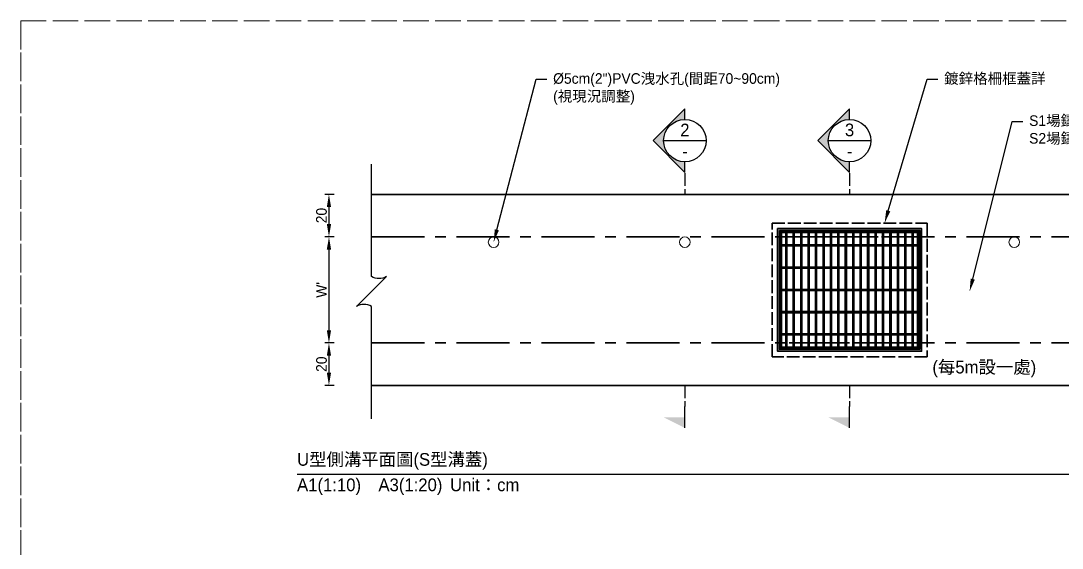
# Model space of a CAD drawing. Extents: x -8920 to 1950, y -2159 to 466.
# Drawn here: x -5780 to -5290, y -905.4 to -657 of the extents above; entities that cross this region are included whole.
import ezdxf
from ezdxf import colors
from ezdxf.entities.mleader import LeaderData, LeaderLine
from ezdxf.math import Vec2, Vec3

# ---------------------------------------------------------------- set-up
doc = ezdxf.new("R2010")
doc.units = 0
doc.header["$MEASUREMENT"] = 0
doc.linetypes.add('ACAD_ISO02W100', pattern=[15, 12, -3])
doc.linetypes.add('CENTERX2', pattern=[4, 2.5, -0.5, 0.5, -0.5])
doc.layers.add('一、4.基本-隱藏', color=9, linetype='ACAD_ISO02W100', lineweight=20, plot=False)
doc.layers.add('三、3.文字-註解文字', color=2, linetype='Continuous')
for name, color, linetype, lineweight in [('二、1.繪圖-既有設施', 8, 'Continuous', 20), ('二、2.繪圖-施作項目', 181, 'Continuous', 30), ('二、6.繪圖-其他施作項目', 35, 'Continuous', 30)]:
    doc.layers.add(name, color=color, linetype=linetype, lineweight=lineweight)
doc.styles.add('次圖名(詳圖)', font='MS PGothic.ttf', dxfattribs={"height": 6})
doc.styles.add('註解文字(詳圖)', font='MS PGothic.ttf', dxfattribs={"height": 5})
doc.dimstyles.new('註解文字(詳圖)', dxfattribs={"dimtxt": 5, "dimasz": 6, "dimexe": 2, "dimexo": 5, "dimgap": 1, "dimtad": 2, "dimzin": 0, "dimdsep": 46, "dimtxsty": '註解文字(詳圖)', "dimcen": 0.1, "dimclrd": 144, "dimclre": 144, "dimclrt": 256, "dimadec": 0, "dimazin": 0, "dimtfac": 1, "dimtofl": 0, "dimtmove": 0, "dimatfit": 3, "dimfxlon": 1, "dimtolj": 1, "dimtzin": 0, "dimlwd": -1, "dimlwe": -1, "dimarcsym": 1})
pattern_1 = [(45, (-6710.3608, -575.0957), (-2.65165, 2.65165), []), (45, (-6709.477, -575.0957), (-2.65165, 2.65165), []), (45, (-6708.593, -575.0957), (-2.65165, 2.65165), []), (45, (-6707.709, -575.0957), (-2.65165, 2.65165), [])]

# ---------------------------------------------------------------- blocks, each defined once
blk = doc.blocks.new('*D145')
at = {"layer": 'Defpoints', "color": 0, "transparency": 16777216}
for p in [(-5615, -738.75), (-5635, -758.75), (-5615, -758.75)]:
    blk.add_point(p, dxfattribs=at)
at = {"layer": '三、3.文字-註解文字', "color": 144, "transparency": 16777216}
for p, q in [((-5632.5, -738.75), (-5637, -738.75)), ((-5635, -744.75), (-5635, -752.75)), ((-5632.5, -758.75), (-5637, -758.75))]:
    blk.add_line(p, q, dxfattribs=at)
for points in [[(-5636, -744.75), (-5634, -744.75), (-5635, -738.75)], [(-5636, -752.75), (-5634, -752.75), (-5635, -758.75)]]:
    blk.add_solid(points, dxfattribs=at)
at = {"layer": '三、3.文字-註解文字', "transparency": 16777216, "insert": (-5638.5, -748.75), "char_height": 5, "attachment_point": 5, "rotation": 90, "style": '註解文字(詳圖)'}
blk.add_mtext('\\A1;20', dxfattribs=at)
blk = doc.blocks.new('*D146')
at = {"layer": 'Defpoints', "color": 0, "transparency": 16777216}
for p in [(-5615, -758.75), (-5635, -808.75), (-5615, -808.75)]:
    blk.add_point(p, dxfattribs=at)
at = {"layer": '三、3.文字-註解文字', "color": 144, "transparency": 16777216}
for p, q in [((-5632.5, -758.75), (-5637, -758.75)), ((-5635, -764.75), (-5635, -802.75)), ((-5632.5, -808.75), (-5637, -808.75))]:
    blk.add_line(p, q, dxfattribs=at)
for points in [[(-5636, -764.75), (-5634, -764.75), (-5635, -758.75)], [(-5636, -802.75), (-5634, -802.75), (-5635, -808.75)]]:
    blk.add_solid(points, dxfattribs=at)
at = {"layer": '三、3.文字-註解文字', "transparency": 16777216, "insert": (-5638.5, -783.75), "char_height": 5, "attachment_point": 5, "rotation": 90, "style": '註解文字(詳圖)'}
blk.add_mtext("\\A1;W'", dxfattribs=at)
blk = doc.blocks.new('*D147')
at = {"layer": 'Defpoints', "color": 0, "transparency": 16777216}
for p in [(-5615, -808.75), (-5635, -828.75), (-5615, -828.75)]:
    blk.add_point(p, dxfattribs=at)
at = {"layer": '三、3.文字-註解文字', "color": 144, "transparency": 16777216}
for p, q in [((-5632.5, -808.75), (-5637, -808.75)), ((-5635, -814.75), (-5635, -822.75)), ((-5632.5, -828.75), (-5637, -828.75))]:
    blk.add_line(p, q, dxfattribs=at)
for points in [[(-5636, -814.75), (-5634, -814.75), (-5635, -808.75)], [(-5636, -822.75), (-5634, -822.75), (-5635, -828.75)]]:
    blk.add_solid(points, dxfattribs=at)
at = {"layer": '三、3.文字-註解文字', "transparency": 16777216, "insert": (-5638.5, -818.75), "char_height": 5, "attachment_point": 5, "rotation": 90, "style": '註解文字(詳圖)'}
blk.add_mtext('\\A1;20', dxfattribs=at)

msp = doc.modelspace()

# ---------------------------------------------------------------- hatches: boundary and pattern name
at = {"layer": '三、3.文字-註解文字'}
h = msp.add_hatch(color=256, dxfattribs=at)
h.dxf.hatch_style = 1
h.paths.add_polyline_path([(-5467.5, -698.443), (-5482.5, -713.443), (-5467.5, -728.443), (-5467.5, -723.443, -0.4142136), (-5477.5, -713.443, -0.4142136), (-5467.5, -703.443)])
h = msp.add_hatch(color=256, dxfattribs=at)
h.dxf.hatch_style = 1
h.paths.add_polyline_path([(-5390, -698.443), (-5405, -713.443), (-5390, -728.443), (-5390, -723.443, -0.4142136), (-5400, -713.443, -0.4142136), (-5390, -703.443)])
h = msp.add_hatch(color=256, dxfattribs=at)
h.dxf.hatch_style = 1
h.paths.add_polyline_path([(-5477.5, -843.75), (-5467.5, -848.75), (-5467.5, -843.75)])
h = msp.add_hatch(color=256, dxfattribs=at)
h.dxf.hatch_style = 1
h.paths.add_polyline_path([(-5400, -843.75), (-5390, -848.75), (-5390, -843.75)])
at = {"layer": '二、6.繪圖-其他施作項目'}
h = msp.add_hatch(color=256, dxfattribs=at)
h.dxf.hatch_style = 1
h.paths.add_polyline_path([(-5423.9, -812.65), (-5356.1, -812.65), (-5356.1, -754.85), (-5423.9, -754.85)])
h.paths.add_polyline_path([(-5423, -811.75), (-5357, -811.75), (-5357, -755.75), (-5423, -755.75)], flags=16)
h = msp.add_hatch(dxfattribs=at)
h.set_pattern_fill('ANSI34', color=256, scale=5)
h.set_pattern_definition(pattern_1)
h.paths.add_polyline_path([(-5358, -762.5), (-5422, -762.5), (-5422, -763), (-5358, -763)])
h = msp.add_hatch(dxfattribs=at)
h.set_pattern_fill('ANSI34', color=256, scale=5)
h.set_pattern_definition(pattern_1)
h.paths.add_polyline_path([(-5358, -773), (-5422, -773), (-5422, -773.5), (-5358, -773.5)])
h = msp.add_hatch(dxfattribs=at)
h.set_pattern_fill('ANSI34', color=256, scale=5)
h.set_pattern_definition(pattern_1)
h.paths.add_polyline_path([(-5358, -783.5), (-5422, -783.5), (-5422, -784), (-5358, -784)])
h = msp.add_hatch(dxfattribs=at)
h.set_pattern_fill('ANSI34', color=256, scale=5)
h.set_pattern_definition(pattern_1)
h.paths.add_polyline_path([(-5358, -794), (-5422, -794), (-5422, -794.5), (-5358, -794.5)])
h = msp.add_hatch(dxfattribs=at)
h.set_pattern_fill('ANSI34', color=256, scale=5)
h.set_pattern_definition(pattern_1)
h.paths.add_polyline_path([(-5358, -804.5), (-5422, -804.5), (-5422, -805), (-5358, -805)])

# ---------------------------------------------------------------- linework, layer by layer
at = {"layer": '一、4.基本-隱藏'}
for points in [[(-5780, -657), (-5000, -657), (-5000, -910.5), (-5780, -910.5)], [(-5780, -657), (-5000, -657), (-5000, -1164), (-5780, -1164)]]:
    msp.add_lwpolyline(points, close=True, dxfattribs=at)
at = {"layer": '三、3.文字-註解文字'}
for points in [[(-5467.5, -703.443), (-5467.5, -698.443), (-5482.5, -713.443), (-5467.5, -728.443), (-5467.5, -723.443)], [(-5390, -703.443), (-5390, -698.443), (-5405, -713.443), (-5390, -728.443), (-5390, -723.443)], [(-5477.5, -713.443), (-5457.5, -713.443)], [(-5400, -713.443), (-5380, -713.443)], [(-5467.5, -848.75), (-5467.5, -838.75)], [(-5390, -848.75), (-5390, -838.75)], [(-5650, -870.5), (-5130, -870.5)]]:
    msp.add_lwpolyline(points, dxfattribs=at)
msp.add_lwpolyline([(-5615, -844.5), (-5615, -791.571, 0.2828427), (-5622.071, -791.571), (-5607.929, -777.429, -0.2828427), (-5615, -777.429), (-5615, -724.5)], format="xyb", dxfattribs=at)
at = {"layer": '三、3.文字-註解文字', "linetype": 'ACAD_ISO02W100', "ltscale": 0.5}
for points in [[(-5467.5, -728.75), (-5467.5, -738.75)], [(-5390, -728.75), (-5390, -738.75)], [(-5467.5, -828.75), (-5467.5, -838.75)], [(-5390, -828.75), (-5390, -838.75)]]:
    msp.add_lwpolyline(points, dxfattribs=at)
at = {"layer": '三、3.文字-註解文字'}
for centre in [(-5467.5, -713.443), (-5390, -713.443)]:
    msp.add_circle(centre, 10, dxfattribs=at)
at = {"layer": '二、1.繪圖-既有設施'}
for centre in [(-5557.5, -761.25), (-5467.5, -761.25), (-5312.5, -761.25)]:
    msp.add_circle(centre, 2.5, dxfattribs=at)
at = {"layer": '二、2.繪圖-施作項目'}
for points in [[(-5615, -738.75), (-5165, -738.75)], [(-5615, -828.75), (-5165, -828.75)]]:
    msp.add_lwpolyline(points, dxfattribs=at)
at = {"layer": '二、2.繪圖-施作項目', "linetype": 'CENTERX2', "ltscale": 10}
for points in [[(-5615, -758.75), (-5165, -758.75)], [(-5615, -808.75), (-5165, -808.75)]]:
    msp.add_lwpolyline(points, dxfattribs=at)
at = {"layer": '二、6.繪圖-其他施作項目', "linetype": 'ACAD_ISO02W100', "ltscale": 0.5}
for points in [[(-5426.5, -752.25), (-5353.5, -752.25), (-5353.5, -815.25), (-5426.5, -815.25)], [(-5420, -758.75), (-5360, -758.75), (-5360, -808.75), (-5420, -808.75)]]:
    msp.add_lwpolyline(points, close=True, dxfattribs=at)
at = {"layer": '二、6.繪圖-其他施作項目'}
for points in [[(-5423.9, -754.85), (-5356.1, -754.85), (-5356.1, -812.65), (-5423.9, -812.65)], [(-5423, -755.75), (-5357, -755.75), (-5357, -811.75), (-5423, -811.75)], [(-5422.5, -756.25), (-5357.5, -756.25), (-5357.5, -811.25), (-5422.5, -811.25)]]:
    msp.add_lwpolyline(points, close=True, dxfattribs=at)
for points in [[(-5422.5, -756.25), (-5357.5, -756.25)], [(-5422.5, -756.25), (-5422.5, -811.25)], [(-5422, -756.25), (-5422, -811.25)], [(-5422, -756.75), (-5358, -756.75)], [(-5420, -756.75), (-5420, -762.5)], [(-5419.5, -756.75), (-5419.5, -762.5)], [(-5416.5, -756.75), (-5416.5, -762.5)], [(-5416, -756.75), (-5416, -762.5)], [(-5413, -756.75), (-5413, -762.5)], [(-5412.5, -756.75), (-5412.5, -762.5)], [(-5409.5, -756.75), (-5409.5, -762.5)], [(-5409, -756.75), (-5409, -762.5)], [(-5406, -756.75), (-5406, -762.5)], [(-5405.5, -756.75), (-5405.5, -762.5)], [(-5402.5, -756.75), (-5402.5, -762.5)], [(-5402, -756.75), (-5402, -762.5)], [(-5399, -756.75), (-5399, -762.5)], [(-5398.5, -756.75), (-5398.5, -762.5)], [(-5395.5, -756.75), (-5395.5, -762.5)], [(-5395, -756.75), (-5395, -762.5)], [(-5392, -756.75), (-5392, -762.5)], [(-5391.5, -756.75), (-5391.5, -762.5)], [(-5388.5, -756.75), (-5388.5, -762.5)], [(-5388, -756.75), (-5388, -762.5)], [(-5385, -756.75), (-5385, -762.5)], [(-5384.5, -756.75), (-5384.5, -762.5)], [(-5381.5, -756.75), (-5381.5, -762.5)], [(-5381, -756.75), (-5381, -762.5)], [(-5378, -756.75), (-5378, -762.5)], [(-5377.5, -756.75), (-5377.5, -762.5)], [(-5374.5, -756.75), (-5374.5, -762.5)], [(-5374, -756.75), (-5374, -762.5)], [(-5371, -756.75), (-5371, -762.5)], [(-5370.5, -756.75), (-5370.5, -762.5)], [(-5367.5, -756.75), (-5367.5, -762.5)], [(-5367, -756.75), (-5367, -762.5)], [(-5364, -756.75), (-5364, -762.5)], [(-5363.5, -756.75), (-5363.5, -762.5)], [(-5360.5, -756.75), (-5360.5, -762.5)], [(-5360, -756.75), (-5360, -762.5)], [(-5358, -756.25), (-5358, -811.25)], [(-5357.5, -756.25), (-5357.5, -811.25)], [(-5422, -762.5), (-5358, -762.5)], [(-5422, -763), (-5358, -763)], [(-5420, -763), (-5420, -773)], [(-5419.5, -763), (-5419.5, -773)], [(-5416.5, -763), (-5416.5, -773)], [(-5416, -763), (-5416, -773)], [(-5413, -763), (-5413, -773)], [(-5412.5, -763), (-5412.5, -773)], [(-5409.5, -763), (-5409.5, -773)], [(-5409, -763), (-5409, -773)], [(-5406, -763), (-5406, -773)], [(-5405.5, -763), (-5405.5, -773)], [(-5402.5, -763), (-5402.5, -773)], [(-5402, -763), (-5402, -773)], [(-5399, -763), (-5399, -773)], [(-5398.5, -763), (-5398.5, -773)], [(-5395.5, -763), (-5395.5, -773)], [(-5395, -763), (-5395, -773)], [(-5392, -763), (-5392, -773)], [(-5391.5, -763), (-5391.5, -773)], [(-5388.5, -763), (-5388.5, -773)], [(-5388, -763), (-5388, -773)], [(-5385, -763), (-5385, -773)], [(-5384.5, -763), (-5384.5, -773)], [(-5381.5, -763), (-5381.5, -773)], [(-5381, -763), (-5381, -773)], [(-5378, -763), (-5378, -773)], [(-5377.5, -763), (-5377.5, -773)], [(-5374.5, -763), (-5374.5, -773)], [(-5374, -763), (-5374, -773)], [(-5371, -763), (-5371, -773)], [(-5370.5, -763), (-5370.5, -773)], [(-5367.5, -763), (-5367.5, -773)], [(-5367, -763), (-5367, -773)], [(-5364, -763), (-5364, -773)], [(-5363.5, -763), (-5363.5, -773)], [(-5360.5, -763), (-5360.5, -773)], [(-5360, -763), (-5360, -773)], [(-5422, -773), (-5358, -773)], [(-5422, -773.5), (-5358, -773.5)], [(-5420, -773.5), (-5420, -783.5)], [(-5419.5, -773.5), (-5419.5, -783.5)], [(-5416.5, -773.5), (-5416.5, -783.5)], [(-5416, -773.5), (-5416, -783.5)], [(-5413, -773.5), (-5413, -783.5)], [(-5412.5, -773.5), (-5412.5, -783.5)], [(-5409.5, -773.5), (-5409.5, -783.5)], [(-5409, -773.5), (-5409, -783.5)], [(-5406, -773.5), (-5406, -783.5)], [(-5405.5, -773.5), (-5405.5, -783.5)], [(-5402.5, -773.5), (-5402.5, -783.5)], [(-5402, -773.5), (-5402, -783.5)], [(-5399, -773.5), (-5399, -783.5)], [(-5398.5, -773.5), (-5398.5, -783.5)], [(-5395.5, -773.5), (-5395.5, -783.5)], [(-5395, -773.5), (-5395, -783.5)], [(-5392, -773.5), (-5392, -783.5)], [(-5391.5, -773.5), (-5391.5, -783.5)], [(-5388.5, -773.5), (-5388.5, -783.5)], [(-5388, -773.5), (-5388, -783.5)], [(-5385, -773.5), (-5385, -783.5)], [(-5384.5, -773.5), (-5384.5, -783.5)], [(-5381.5, -773.5), (-5381.5, -783.5)], [(-5381, -773.5), (-5381, -783.5)], [(-5378, -773.5), (-5378, -783.5)], [(-5377.5, -773.5), (-5377.5, -783.5)], [(-5374.5, -773.5), (-5374.5, -783.5)], [(-5374, -773.5), (-5374, -783.5)], [(-5371, -773.5), (-5371, -783.5)], [(-5370.5, -773.5), (-5370.5, -783.5)], [(-5367.5, -773.5), (-5367.5, -783.5)], [(-5367, -773.5), (-5367, -783.5)], [(-5364, -773.5), (-5364, -783.5)], [(-5363.5, -773.5), (-5363.5, -783.5)], [(-5360.5, -773.5), (-5360.5, -783.5)], [(-5360, -773.5), (-5360, -783.5)], [(-5422, -783.5), (-5358, -783.5)], [(-5422, -784), (-5358, -784)], [(-5420, -784), (-5420, -794)], [(-5419.5, -784), (-5419.5, -794)], [(-5416.5, -784), (-5416.5, -794)], [(-5416, -784), (-5416, -794)], [(-5413, -784), (-5413, -794)], [(-5412.5, -784), (-5412.5, -794)], [(-5409.5, -784), (-5409.5, -794)], [(-5409, -784), (-5409, -794)], [(-5406, -784), (-5406, -794)], [(-5405.5, -784), (-5405.5, -794)], [(-5402.5, -784), (-5402.5, -794)], [(-5402, -784), (-5402, -794)], [(-5399, -784), (-5399, -794)], [(-5398.5, -784), (-5398.5, -794)], [(-5395.5, -784), (-5395.5, -794)], [(-5395, -784), (-5395, -794)], [(-5392, -784), (-5392, -794)], [(-5391.5, -784), (-5391.5, -794)], [(-5388.5, -784), (-5388.5, -794)], [(-5388, -784), (-5388, -794)], [(-5385, -784), (-5385, -794)], [(-5384.5, -784), (-5384.5, -794)], [(-5381.5, -784), (-5381.5, -794)], [(-5381, -784), (-5381, -794)], [(-5378, -784), (-5378, -794)], [(-5377.5, -784), (-5377.5, -794)], [(-5374.5, -784), (-5374.5, -794)], [(-5374, -784), (-5374, -794)], [(-5371, -784), (-5371, -794)], [(-5370.5, -784), (-5370.5, -794)], [(-5367.5, -784), (-5367.5, -794)], [(-5367, -784), (-5367, -794)], [(-5364, -784), (-5364, -794)], [(-5363.5, -784), (-5363.5, -794)], [(-5360.5, -784), (-5360.5, -794)], [(-5360, -784), (-5360, -794)], [(-5422, -794), (-5358, -794)], [(-5422, -794.5), (-5358, -794.5)], [(-5420, -794.5), (-5420, -804.5)], [(-5419.5, -794.5), (-5419.5, -804.5)], [(-5416.5, -794.5), (-5416.5, -804.5)], [(-5416, -794.5), (-5416, -804.5)], [(-5413, -794.5), (-5413, -804.5)], [(-5412.5, -794.5), (-5412.5, -804.5)], [(-5409.5, -794.5), (-5409.5, -804.5)], [(-5409, -794.5), (-5409, -804.5)], [(-5406, -794.5), (-5406, -804.5)], [(-5405.5, -794.5), (-5405.5, -804.5)], [(-5402.5, -794.5), (-5402.5, -804.5)], [(-5402, -794.5), (-5402, -804.5)], [(-5399, -794.5), (-5399, -804.5)], [(-5398.5, -794.5), (-5398.5, -804.5)], [(-5395.5, -794.5), (-5395.5, -804.5)], [(-5395, -794.5), (-5395, -804.5)], [(-5392, -794.5), (-5392, -804.5)], [(-5391.5, -794.5), (-5391.5, -804.5)], [(-5388.5, -794.5), (-5388.5, -804.5)], [(-5388, -794.5), (-5388, -804.5)], [(-5385, -794.5), (-5385, -804.5)], [(-5384.5, -794.5), (-5384.5, -804.5)], [(-5381.5, -794.5), (-5381.5, -804.5)], [(-5381, -794.5), (-5381, -804.5)], [(-5378, -794.5), (-5378, -804.5)], [(-5377.5, -794.5), (-5377.5, -804.5)], [(-5374.5, -794.5), (-5374.5, -804.5)], [(-5374, -794.5), (-5374, -804.5)], [(-5371, -794.5), (-5371, -804.5)], [(-5370.5, -794.5), (-5370.5, -804.5)], [(-5367.5, -794.5), (-5367.5, -804.5)], [(-5367, -794.5), (-5367, -804.5)], [(-5364, -794.5), (-5364, -804.5)], [(-5363.5, -794.5), (-5363.5, -804.5)], [(-5360.5, -794.5), (-5360.5, -804.5)], [(-5360, -794.5), (-5360, -804.5)], [(-5422, -804.5), (-5358, -804.5)], [(-5422, -805), (-5358, -805)], [(-5420, -805), (-5420, -810.75)], [(-5419.5, -805), (-5419.5, -810.75)], [(-5416.5, -805), (-5416.5, -810.75)], [(-5416, -805), (-5416, -810.75)], [(-5413, -805), (-5413, -810.75)], [(-5412.5, -805), (-5412.5, -810.75)], [(-5409.5, -805), (-5409.5, -810.75)], [(-5409, -805), (-5409, -810.75)], [(-5406, -805), (-5406, -810.75)], [(-5405.5, -805), (-5405.5, -810.75)], [(-5402.5, -805), (-5402.5, -810.75)], [(-5402, -805), (-5402, -810.75)], [(-5399, -805), (-5399, -810.75)], [(-5398.5, -805), (-5398.5, -810.75)], [(-5395.5, -805), (-5395.5, -810.75)], [(-5395, -805), (-5395, -810.75)], [(-5392, -805), (-5392, -810.75)], [(-5391.5, -805), (-5391.5, -810.75)], [(-5388.5, -805), (-5388.5, -810.75)], [(-5388, -805), (-5388, -810.75)], [(-5385, -805), (-5385, -810.75)], [(-5384.5, -805), (-5384.5, -810.75)], [(-5381.5, -805), (-5381.5, -810.75)], [(-5381, -805), (-5381, -810.75)], [(-5378, -805), (-5378, -810.75)], [(-5377.5, -805), (-5377.5, -810.75)], [(-5374.5, -805), (-5374.5, -810.75)], [(-5374, -805), (-5374, -810.75)], [(-5371, -805), (-5371, -810.75)], [(-5370.5, -805), (-5370.5, -810.75)], [(-5367.5, -805), (-5367.5, -810.75)], [(-5367, -805), (-5367, -810.75)], [(-5364, -805), (-5364, -810.75)], [(-5363.5, -805), (-5363.5, -810.75)], [(-5360.5, -805), (-5360.5, -810.75)], [(-5360, -805), (-5360, -810.75)], [(-5422.5, -811.25), (-5357.5, -811.25)], [(-5422, -810.75), (-5358, -810.75)]]:
    msp.add_lwpolyline(points, dxfattribs=at)

# ---------------------------------------------------------------- texts
at = {"layer": '三、3.文字-註解文字', "char_height": 6}
for s, width, gutter_width, insert, attachment_point, style in [('2', 6.60394, 25, (-5467.5, -708.443), 5, '註解文字(詳圖)'), ('3', 6.60394, 25, (-5390, -708.443), 5, '註解文字(詳圖)'), ('-', 6.60394, 25, (-5467.5, -718.443), 5, '註解文字(詳圖)'), ('-', 6.60394, 25, (-5390, -718.443), 5, '註解文字(詳圖)'), ('(每5m設一處)', 52.41253, 30, (-5326.595, -821.02), 5, '註解文字(詳圖)'), ('{\\fMS PGothic|b0|i0|c128|p34;U型側溝平面圖(}S{\\fMS PGothic|b0|i0|c128|p34;型溝蓋)}', 138.66243, 15, (-5650, -864.5), 4, '次圖名(詳圖)'), ('A1(1:10)\u3000A3(1:20){\\fMS PGothic|b0|i0|c128|p34;^IUnit：cm}', 136.03259, 15, (-5650, -876.5), 4, '次圖名(詳圖)')]:
    msp.add_mtext_dynamic_manual_height_columns(s, width=width, gutter_width=gutter_width, heights=[0], dxfattribs=dict(at, insert=insert, attachment_point=attachment_point, style=style))

# ---------------------------------------------------------------- dimensions: what is measured, and where the dimension line sits
at = {"layer": '三、3.文字-註解文字'}
for base, p1, p2, text, picture, middle in [((-5635, -758.75), (-5615, -738.75), (-5615, -758.75), '20', '*D145', (-5638.5, -748.75)), ((-5635, -808.75), (-5615, -758.75), (-5615, -808.75), "W'", '*D146', (-5638.5, -783.75)), ((-5635, -828.75), (-5615, -808.75), (-5615, -828.75), '20', '*D147', (-5638.5, -818.75))]:
    dim = msp.add_linear_dim(base=base, p1=p1, p2=p2, angle=90, text=text, dimstyle='註解文字(詳圖)', dxfattribs=at)
    dim.commit()
    dim.dimension.update_dxf_attribs({"geometry": picture, "text_midpoint": middle})

# ---------------------------------------------------------------- leaders
ml = msp.add_multileader_mtext('Standard', dxfattribs=at)
ml.set_content('{\\fMS PGothic|b0|i0|c128|p34;%%C5cm}(2")PVC洩水孔(間距70~90cm)\\P(視現況調整)', color=256, style='註解文字(詳圖)')
ml.set_leader_properties(color=144, linetype='ByLayer', lineweight=-1)
ml.build(insert=Vec2(0, 0))
ml.multileader.update_dxf_attribs({"dogleg_length": 5, "arrow_head_size": 6})
ctx = ml.context
ctx.base_point, ctx.char_height, ctx.arrow_head_size, ctx.landing_gap_size, ctx.plane_origin = Vec3(-5532.5, -684.5), 5, 6, 3, Vec3(-5557.5, -767)
notes = []
notes.append((ctx, [(0, (1, 1, 0), (-5537.5, -684.5), (1, 0), 5, [(0, [(-5557.5, -761.25)], 0, [])])]))
ctx.mtext.insert, ctx.mtext.flow_direction = Vec3(-5529.5, -681.673), 5
ml = msp.add_multileader_mtext('Standard', dxfattribs=at)
ml.set_content('鍍鋅格柵框蓋詳', color=256, style='註解文字(詳圖)')
ml.set_leader_properties(color=144, linetype='ByLayer', lineweight=-1)
ml.build(insert=Vec2(0, 0))
ml.multileader.update_dxf_attribs({"dogleg_length": 5, "arrow_head_size": 6})
ctx = ml.context
ctx.base_point, ctx.char_height, ctx.arrow_head_size, ctx.landing_gap_size, ctx.plane_origin = Vec3(-5348.5, -684.5), 5, 6, 3, Vec3(-5373.5, -758)
notes.append((ctx, [(0, (1, 1, 0), (-5353.5, -684.5), (1, 0), 5, [(0, [(-5373.5, -752.25)], 0, [])])]))
ctx.mtext.insert, ctx.mtext.flow_direction = Vec3(-5345.5, -681.645), 5
ml = msp.add_multileader_mtext('Standard', dxfattribs=at)
ml.set_content('{\\fMS PGothic|b0|i0|c128|p34;S1}場鑄溝蓋板(280kgf/cm²混凝土)或\\PS2場鑄溝蓋板(280kgf/cm²混凝土)詳', color=256, style='註解文字(詳圖)')
ml.set_leader_properties(color=144, linetype='ByLayer', lineweight=-1)
ml.build(insert=Vec2(0, 0))
ml.multileader.update_dxf_attribs({"dogleg_length": 5, "arrow_head_size": 6})
ctx = ml.context
ctx.base_point, ctx.char_height, ctx.arrow_head_size, ctx.landing_gap_size, ctx.plane_origin = Vec3(-5308.5, -704.5), 5, 6, 3, Vec3(-5333.5, -784.5)
notes.append((ctx, [(0, (1, 1, 0), (-5313.5, -704.5), (1, 0), 5, [(0, [(-5333.5, -784.5)], 0, [])])]))
ctx.mtext.insert, ctx.mtext.flow_direction = Vec3(-5305.5, -701.517), 5
for ctx, leaders in notes:
    for number, flags, end, landing, length, lines in leaders:
        leader = LeaderData()
        leader.index, (leader.has_last_leader_line, leader.has_dogleg_vector, leader.attachment_direction) = number, flags
        leader.last_leader_point, leader.dogleg_vector, leader.dogleg_length = Vec3(end), Vec3(landing), length
        for number, points, colour, breaks in lines:
            line = LeaderLine()
            line.index, line.vertices, line.color, line.breaks = number, Vec3.list(points), colors.encode_raw_color(colour), breaks
            leader.lines.append(line)
        ctx.leaders.append(leader)

doc.saveas('drawing.dxf')
